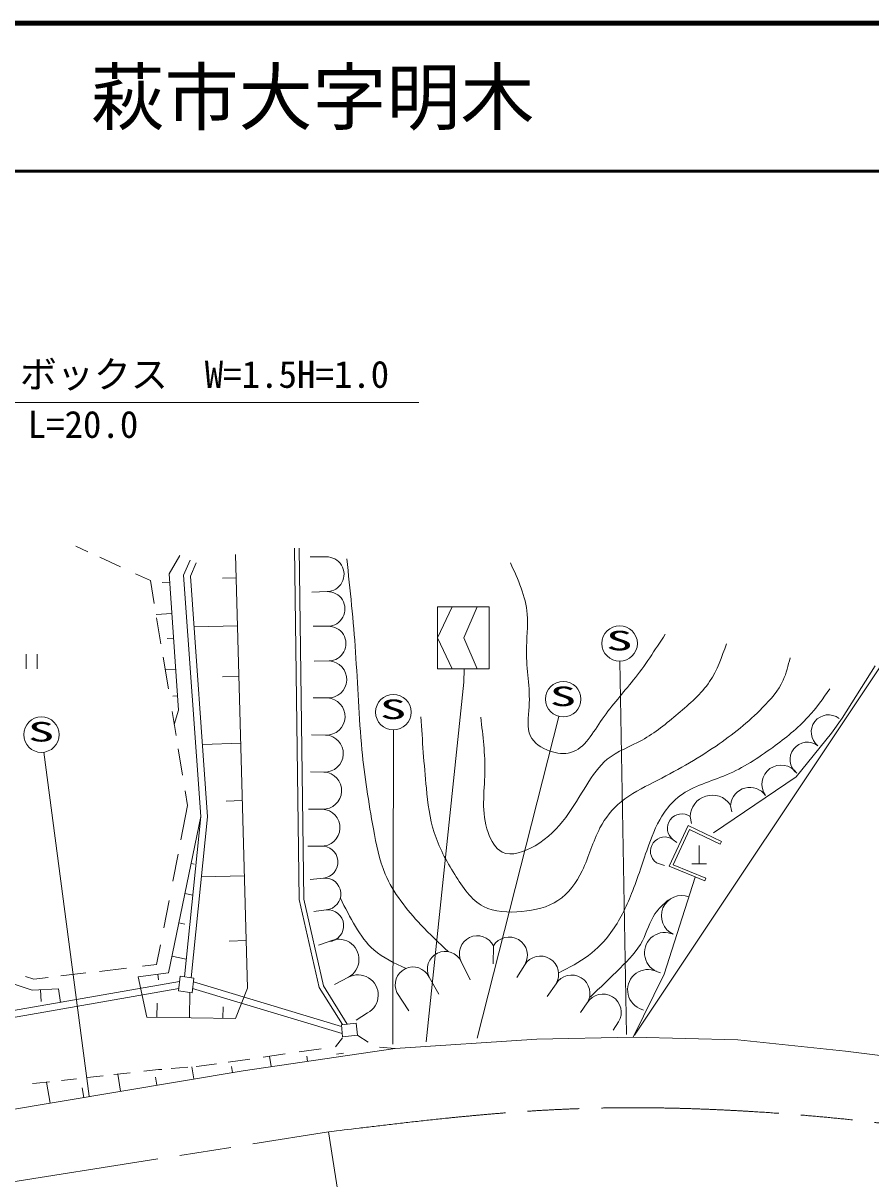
# Model space of a CAD drawing. Units: millimetres, scale not verified. Extents: x 40000 to 680000, y 20000 to 380000.
# Drawn here: x 400452 to 457780, y 301848 to 380000 of the extents above; entities that cross this region are included whole.
import ezdxf
from ezdxf.enums import TextEntityAlignment as Align

# ---------------------------------------------------------------- set-up
doc = ezdxf.new("R2010")
doc.units = ezdxf.units.MM
doc.header["$LTSCALE"] = 1000
doc.linetypes.add('CHAIN', pattern=[18.5, 12, -1.5, 3.5, -1.5])
for name, color, linetype, lineweight in [('M-BGD', 7, 'Continuous', 13), ('M-BMK', 2, 'CHAIN', 13), ('M-STR-HTXT', 7, 'Continuous', 13), ('M-STR-STR3', 7, 'Continuous', 13), ('M-STR-STRC', 7, 'Continuous', 13), ('M-TTL', 7, 'Continuous', 13), ('M-TTL-LINE', 7, 'Continuous', 50)]:
    doc.layers.add(name, color=color, linetype=linetype, lineweight=lineweight)
doc.layers.add('M-TTL-TXT', color=7, linetype='Continuous')
doc.styles.add('ＭＳ ゴシック', font='')
doc.styles.get('ＭＳ ゴシック').set_extended_font_data('MS Gothic')

msp = doc.modelspace()

# ---------------------------------------------------------------- linework, layer by layer
at = {"layer": 'M-BGD'}
for p, q in [((404839, 344252), (404012, 344632)), ((407037, 343242), (405643, 343883)), ((410318, 342759), (411048, 343994)), ((415625, 314747), (414813, 344067)), ((419127, 320730), (418809, 344496)), ((419426, 320765), (419108, 344500)), ((420946, 343905), (419863, 343900)), ((411748, 343684), (411305, 342676)), ((412160, 343503), (411762, 342597)), ((409067, 342309), (408059, 342772)), ((409321, 340763), (409067, 342309)), ((410957, 333531), (410318, 342759)), ((411305, 342676), (412478, 326346)), ((411762, 342597), (412930, 326339)), ((413932, 342465), (414856, 342490)), ((409846, 342165), (410357, 342200)), ((421011, 341561), (419984, 341515)), ((409445, 340007), (410504, 340080)), ((409771, 338028), (409481, 339790)), ((412008, 339172), (414946, 339254)), ((421076, 339216), (420071, 339217)), ((410195, 338385), (410619, 338414)), ((400647, 336330), (400647, 337330)), ((401397, 337330), (401397, 336330)), ((410272, 334980), (409917, 337137)), ((421141, 336871), (420127, 336865)), ((410061, 336259), (410765, 336308)), ((455837, 332994), (458061, 336538)), ((413934, 335791), (415041, 335822)), ((410574, 334488), (410889, 334510)), ((421026, 334366), (420073, 334371)), ((410791, 331820), (410524, 333444)), ((410669, 332562), (410957, 333531)), ((455112, 331978), (455837, 332994)), ((420911, 331861), (419964, 331866)), ((452728, 329032), (455112, 331978)), ((411231, 329142), (410938, 330929)), ((412579, 331229), (415166, 331300)), ((420796, 329356), (419878, 329372)), ((447145, 325242), (452728, 329032)), ((411569, 327089), (411406, 328082)), ((411119, 324776), (411569, 327089)), ((414181, 327400), (415273, 327430)), ((420681, 326850), (419759, 326845)), ((448261, 327171), (448377, 326665)), ((412478, 326346), (410275, 315791)), ((412478, 326346), (411361, 315510)), ((412930, 326339), (411808, 315452)), ((445562, 326345), (445654, 325890)), ((444130, 322990), (445429, 325740)), ((444400, 323095), (445524, 325473)), ((445429, 325740), (447678, 324666)), ((445524, 325473), (447592, 324485)), ((420566, 324345), (419705, 324351)), ((444418, 324781), (444654, 324590)), ((446174, 323143), (446174, 324393)), ((447678, 324666), (447592, 324485)), ((410576, 321980), (410929, 323798)), ((412019, 323131), (411816, 323173)), ((443274, 323217), (443830, 323040)), ((446554, 321991), (444130, 322990)), ((446630, 322176), (444400, 323095)), ((445674, 323143), (446674, 323143)), ((412510, 322268), (415414, 322348)), ((420759, 322193), (419869, 322086)), ((443802, 315692), (445905, 322251)), ((446630, 322176), (446554, 321991)), ((409961, 318814), (410322, 320674)), ((411932, 321043), (411395, 321155)), ((420479, 314780), (419127, 320730)), ((420761, 314896), (419426, 320765)), ((420952, 320041), (420120, 319929)), ((411390, 319081), (410980, 319167)), ((409480, 316341), (409738, 317666)), ((414380, 317930), (415536, 317962)), ((421145, 317889), (420425, 317642)), ((432253, 317608), (432242, 316382)), ((411485, 316708), (410509, 316911)), ((430080, 316553), (430674, 315314)), ((403009, 315570), (404700, 315771)), ((405625, 315881), (407441, 316098)), ((410275, 315791), (408224, 315509)), ((408518, 316226), (409480, 316341)), ((434370, 316322), (433843, 315468)), ((443276, 315882), (443548, 315770)), ((411035, 315192), (395063, 312398)), ((401070, 314610), (398248, 315536)), ((400613, 315527), (401173, 315351)), ((401173, 315351), (402154, 315468)), ((408224, 315509), (408828, 312774)), ((409606, 315316), (409554, 315692)), ((410952, 314555), (411082, 315547)), ((411082, 315547), (412004, 315426)), ((412004, 315426), (411874, 314434)), ((421987, 312162), (411970, 315165)), ((422447, 315481), (421504, 314985)), ((427906, 315497), (428572, 314334)), ((436487, 315035), (435880, 314183)), ((441708, 311427), (443802, 315692)), ((410974, 314724), (395240, 311972)), ((402845, 314691), (401070, 314610)), ((401666, 313845), (401630, 314635)), ((402977, 313782), (402845, 314691)), ((411874, 314434), (410952, 314555)), ((411719, 314455), (411696, 312736)), ((422037, 311678), (411911, 314713)), ((414821, 312695), (415625, 314747)), ((422041, 312277), (420479, 314780)), ((422374, 312311), (420761, 314896)), ((425732, 314441), (426536, 313211)), ((409516, 313741), (409504, 312765)), ((413971, 313487), (413961, 312707)), ((438604, 313748), (438146, 313094)), ((408828, 312774), (414821, 312695)), ((423748, 313072), (422964, 312590)), ((442132, 313377), (442413, 313249)), ((422971, 312371), (421976, 312270)), ((421976, 312270), (422059, 311456)), ((423054, 311557), (422971, 312371)), ((440721, 312462), (440346, 311908)), ((421565, 310782), (422049, 311397)), ((422059, 311456), (423054, 311557)), ((423086, 311550), (423791, 311088)), ((425608, 310671), (435193, 311300)), ((435193, 311300), (441708, 311427)), ((441708, 311427), (448787, 311241)), ((448787, 311241), (456055, 310491)), ((415334, 309165), (425608, 310671)), ((416676, 310082), (418180, 310298)), ((419113, 310431), (420607, 310645)), ((422124, 310358), (421634, 310288)), ((424552, 310756), (425608, 310671)), ((456055, 310491), (463761, 309490)), ((412356, 309464), (413518, 309630)), ((414322, 309746), (415780, 309954)), ((417121, 310146), (417224, 309442)), ((419641, 310150), (419692, 309804)), ((390277, 304961), (415334, 309165)), ((404782, 308699), (405865, 308819)), ((406588, 308900), (407686, 309021)), ((406854, 308929), (407048, 307775)), ((408622, 309125), (409617, 309235)), ((409410, 308726), (409501, 308186)), ((409617, 309235), (409821, 309252)), ((410467, 309306), (411596, 309401)), ((411864, 309423), (412001, 308606)), ((412149, 309447), (412356, 309464)), ((414548, 309449), (414615, 309044)), ((401092, 308293), (401361, 308320)), ((401361, 308320), (402240, 308417)), ((402036, 308395), (402274, 306974)), ((403046, 308507), (404056, 308619)), ((404448, 308003), (404556, 307357))]:
    msp.add_line(p, q, dxfattribs=at)
for centre, radius, start, end in [((420979, 342733), 1173, 271.58365, 91.58365), ((421043, 340388), 1173, 271.58365, 91.58365), ((421108, 338044), 1173, 271.58365, 91.58365), ((421083, 335619), 1254, 267.37175, 87.37175), ((420968, 333114), 1254, 267.37175, 87.37175), ((454914, 332059), 1169, 52.30324, 232.30324), ((420853, 330608), 1254, 267.37175, 87.37175), ((453484, 330209), 1169, 52.30324, 232.30324), ((451711, 328530), 1299, 35.45419, 215.45419), ((420738, 328103), 1254, 267.37175, 87.37175), ((449595, 327023), 1299, 35.45419, 174.18376), ((447049, 326308), 1488, 35.46952, 178.54549), ((420623, 325598), 1254, 267.37175, 87.37175), ((444990, 325563), 969, 53.82108, 233.82108), ((420662, 323269), 1080, 275.13161, 95.13161), ((443846, 323999), 969, 53.82108, 233.82108), ((420856, 321117), 1080, 275.13161, 95.13161), ((444991, 319639), 1377, 69.18585, 245.46087), ((421049, 318965), 1080, 275.13161, 95.13161), ((431166, 317080), 1208, 25.90531, 205.90531), ((433312, 316965), 1239, 328.71017, 148.71017), ((443848, 317134), 1377, 65.46087, 245.46087), ((421796, 316685), 1369, 298.38334, 118.38334), ((428993, 316025), 1208, 25.90531, 205.90531), ((435429, 315678), 1239, 328.71017, 148.71017), ((426819, 314969), 1208, 25.90531, 205.90531), ((442704, 314630), 1377, 65.46087, 245.46087), ((423098, 314276), 1369, 298.38334, 118.38334), ((437546, 314392), 1239, 328.71017, 148.71017), ((439663, 313105), 1239, 328.71017, 148.71017)]:
    msp.add_arc(centre, radius, start, end, dxfattribs=at)
for points, knots in [([(422341, 343778), (422563, 341679), (422785, 339581), (422930, 337475), (423081, 335270), (423148, 333056), (423364, 330863), (423540, 329076), (423815, 327303), (424138, 325519), (424327, 324474), (424533, 323424), (424942, 322460), (425484, 321182), (426384, 320054), (427353, 319031), (427952, 318399), (428577, 317806), (429203, 317214)], [0, 0, 0, 0, 1, 1, 1, 2, 2, 2, 3, 3, 3, 4, 4, 4, 5, 5, 5, 6, 6, 6, 6]), ([(433402, 343502), (433923, 342370), (434444, 341238), (434546, 340042), (434616, 339221), (434489, 338369), (434485, 337540), (434478, 336289), (434751, 335089), (434671, 333770), (434630, 333079), (434491, 332355), (434764, 331793), (434992, 331325), (435507, 330969), (436062, 330774), (436542, 330606), (437052, 330558), (437483, 330682), (438424, 330950), (438991, 332030), (439615, 332938), (440290, 333921), (441032, 334703), (441715, 335564), (442486, 336537), (443181, 337611), (443877, 338685)], [0, 0, 0, 0, 1, 1, 1, 2, 2, 2, 3, 3, 3, 4, 4, 4, 5, 5, 5, 6, 6, 6, 7, 7, 7, 8, 8, 8, 9, 9, 9, 9]), ([(431396, 333059), (431549, 331812), (431702, 330564), (431675, 329321), (431647, 327976), (431410, 326636), (431893, 325273), (432088, 324723), (432401, 324168), (432851, 323945), (433474, 323637), (434359, 323962), (435075, 324378), (435967, 324896), (436596, 325554), (437145, 326294), (437653, 326981), (438093, 327738), (438565, 328488), (438967, 329125), (439393, 329757), (439955, 330219), (440635, 330776), (441515, 331085), (442303, 331517), (443192, 332005), (443963, 332651), (444743, 333310), (445526, 333970), (446318, 334644), (446875, 335473), (447389, 336239), (447703, 337138), (448017, 338037)], [0, 0, 0, 0, 1, 1, 1, 2, 2, 2, 3, 3, 3, 4, 4, 4, 5, 5, 5, 6, 6, 6, 7, 7, 7, 8, 8, 8, 9, 9, 9, 10, 10, 10, 11, 11, 11, 11]), ([(427349, 333089), (427454, 331488), (427560, 329887), (427721, 328269), (427823, 327251), (427947, 326227), (428247, 325273), (428560, 324280), (429063, 323363), (429638, 322431), (430167, 321573), (430756, 320701), (431585, 320268), (432331, 319879), (433271, 319844), (434180, 319929), (435067, 320012), (435924, 320208), (436621, 320671), (437329, 321142), (437871, 321890), (438258, 322680), (438727, 323639), (438968, 324661), (439462, 325584), (439817, 326249), (440303, 326863), (440883, 327346), (441546, 327899), (442332, 328280), (443107, 328675), (444560, 329416), (445976, 330207), (447308, 331117), (448428, 331881), (449489, 332730), (450459, 333713), (451009, 334270), (451530, 334871), (451849, 335567), (452066, 336042), (452189, 336561), (452312, 337081)], [0, 0, 0, 0, 1, 1, 1, 2, 2, 2, 3, 3, 3, 4, 4, 4, 5, 5, 5, 6, 6, 6, 7, 7, 7, 8, 8, 8, 9, 9, 9, 10, 10, 10, 11, 11, 11, 12, 12, 12, 13, 13, 13, 14, 14, 14, 14]), ([(436672, 315778), (437370, 316136), (438069, 316495), (438692, 316964), (439267, 317398), (439777, 317926), (440205, 318509), (440794, 319310), (441228, 320214), (441595, 321136), (442028, 322224), (442367, 323339), (442768, 324442), (443046, 325207), (443354, 325966), (443818, 326636), (444110, 327057), (444464, 327443), (444868, 327748), (445781, 328438), (446950, 328718), (448019, 329170), (449142, 329645), (450156, 330310), (451139, 331025), (452000, 331651), (452839, 332315), (453549, 333095), (454080, 333680), (454540, 334330), (455000, 334980)], [0, 0, 0, 0, 1, 1, 1, 2, 2, 2, 3, 3, 3, 4, 4, 4, 5, 5, 5, 6, 6, 6, 7, 7, 7, 8, 8, 8, 9, 9, 9, 10, 10, 10, 10]), ([(421905, 320825), (422230, 320179), (422556, 319534), (422935, 318907), (423283, 318330), (423677, 317768), (424171, 317331), (424790, 316784), (425567, 316432), (426344, 316079)], [0, 0, 0, 0, 1, 1, 1, 2, 2, 2, 3, 3, 3, 3]), ([(438790, 314139), (439468, 314786), (440146, 315433), (440824, 316100), (441398, 316665), (441971, 317245), (442337, 317954), (442644, 318549), (442806, 319235), (443181, 319775), (443425, 320126), (443759, 320416), (444093, 320706)], [0, 0, 0, 0, 1, 1, 1, 2, 2, 2, 3, 3, 3, 4, 4, 4, 4])]:
    msp.add_open_spline(points, degree=3, knots=knots, dxfattribs=at)
at = {"layer": 'M-BMK'}
msp.add_line((379434, 298428), (421102, 305024), dxfattribs=at)
msp.add_open_spline([(421140, 305030), (426561, 305693), (431982, 306356), (437426, 306575), (442137, 306765), (446865, 306622), (451577, 306279), (455632, 305984), (459674, 305542), (463669, 304822), (465765, 304445), (467848, 303991), (469912, 303464), (470256, 303376), (470599, 303287), (470942, 303194), (471285, 303102), (471627, 303008), (471969, 302912), (472310, 302815), (472651, 302717), (472992, 302616), (473318, 302519), (473643, 302419), (473969, 302319), (474294, 302219), (474619, 302118), (474943, 302013), (475388, 301869), (475831, 301718), (476275, 301566)], degree=3, knots=[0, 0, 0, 0, 1, 1, 1, 2, 2, 2, 3, 3, 3, 4, 4, 4, 5, 5, 5, 6, 6, 6, 7, 7, 7, 8, 8, 8, 9, 9, 9, 10, 10, 10, 10], dxfattribs=at)
at = {"layer": 'M-STR-HTXT'}
msp.add_line((421102, 305024), (426898, 268650), dxfattribs=at)
at = {"layer": 'M-STR-STR3'}
msp.add_line((427214, 354349), (398997, 354357), dxfattribs=at)
at = {"layer": 'M-STR-STRC'}
for p, q in [((431963, 340531), (428463, 340530)), ((428463, 340530), (428464, 336330)), ((429463, 340530), (428464, 338430)), ((431163, 340530), (430264, 338430)), ((431963, 340531), (431964, 336331)), ((428464, 338430), (429464, 336330)), ((430264, 338430), (431164, 336330)), ((441790, 311571), (459680, 338401)), ((441253, 311610), (440811, 336854)), ((431964, 336331), (428464, 336330)), ((430264, 335430), (430279, 336318)), ((427696, 311124), (430264, 335430)), ((431153, 311372), (436681, 333122)), ((425444, 310966), (425487, 332209)), ((404920, 307438), (401846, 330697))]:
    msp.add_line(p, q, dxfattribs=at)
for centre in [(440789, 338054), (436977, 334285), (425490, 333409), (401689, 331887)]:
    msp.add_circle(centre, 1200, dxfattribs=at)
at = {"layer": 'M-TTL', "color": 2, "lineweight": 140}
msp.add_line((680000, 380000), (40000, 380000), dxfattribs=at)
at = {"layer": 'M-TTL-LINE'}
msp.add_line((40000, 370000), (680000, 370000), dxfattribs=at)

# ---------------------------------------------------------------- texts
at = {"layer": 'M-STR-STR3', "style": 'ＭＳ ゴシック'}
for s, p in [('ボックス\u3000W=1.5H=1.0', (400234, 354782)), ('L=20.0', (400759, 351402))]:
    msp.add_text(s, height=1833, rotation=0.014, dxfattribs=at).set_placement(p, align=Align.BOTTOM_LEFT)
at = {"layer": 'M-STR-STRC', "style": 'ＭＳ ゴシック', "width": 2}
for p in [(439871, 337190), (436058, 333422), (424572, 332546), (400771, 331024)]:
    msp.add_text('S', height=1320, rotation=0.014, dxfattribs=at).set_placement(p, align=Align.BOTTOM_LEFT)
at = {"layer": 'M-TTL-TXT', "style": 'ＭＳ ゴシック'}
msp.add_text('萩市大字明木', height=3666, dxfattribs=at).set_placement((405024, 375000), align=Align.MIDDLE_LEFT)

doc.saveas('drawing.dxf')
